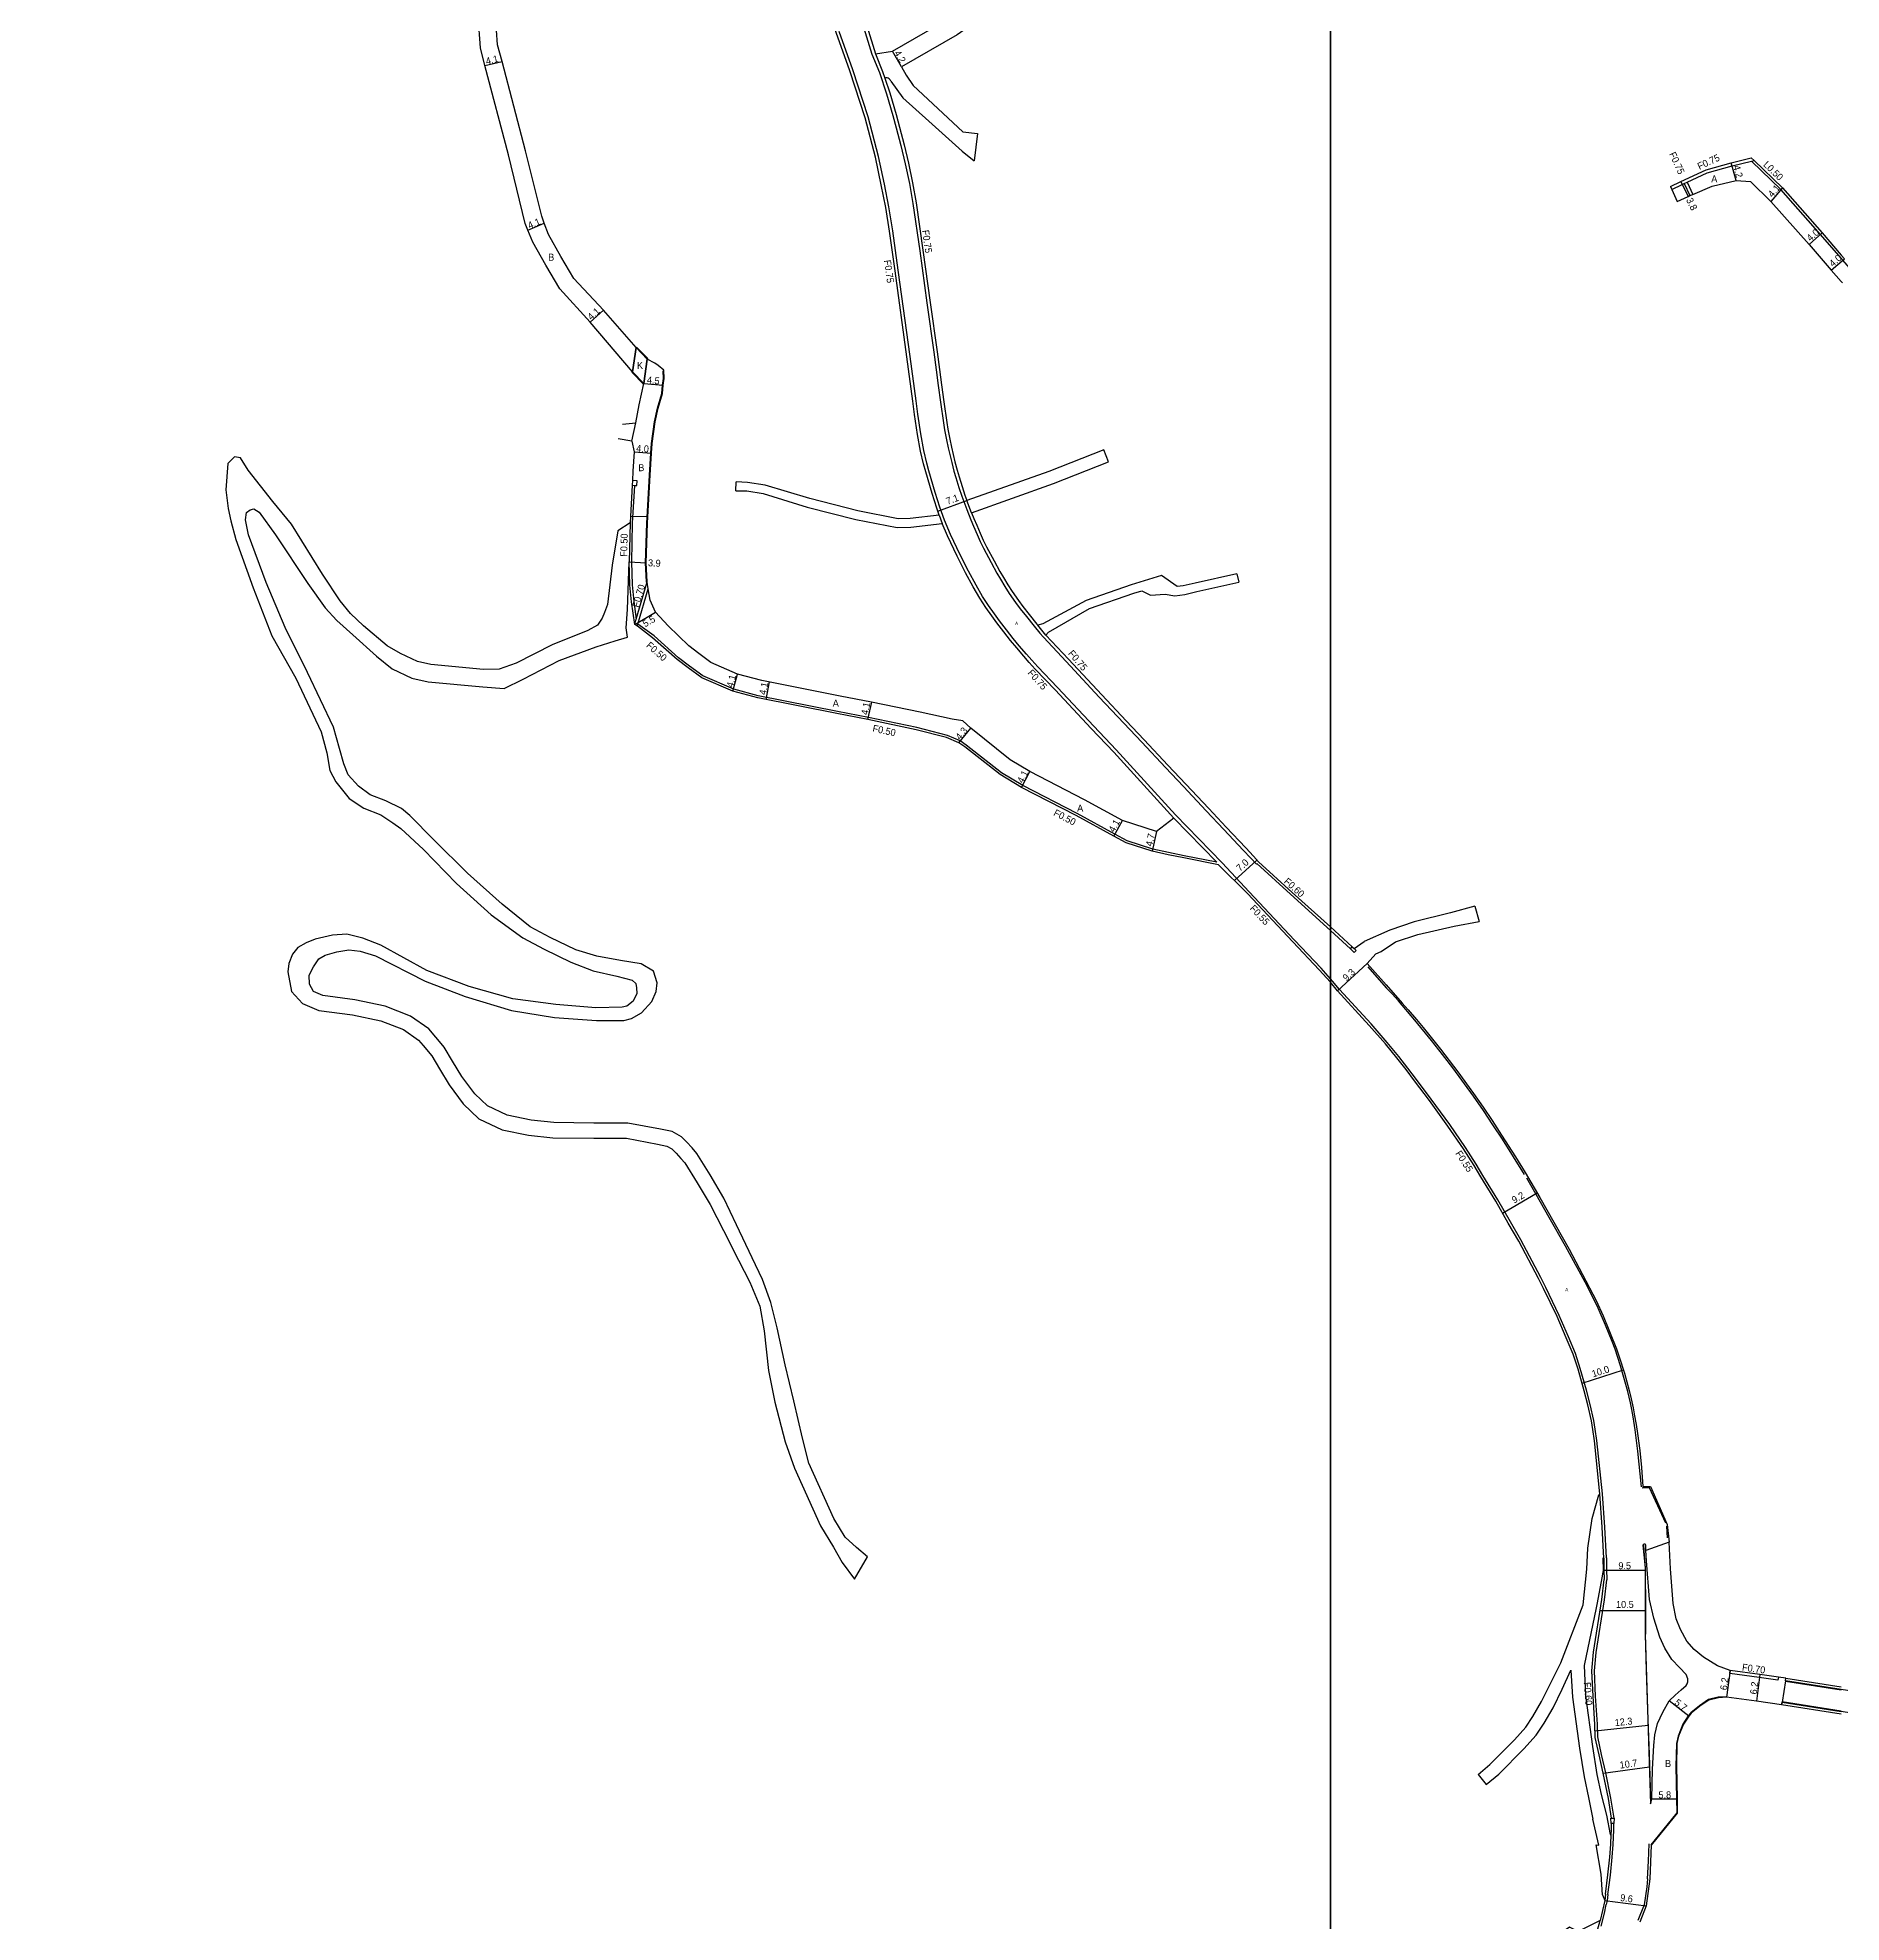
# Model space of a CAD drawing. Header units: metres. Extents: x -24000 to -20800, y -105000 to -102000.
# Drawn here: x -23497.5 to -23082.4, y -103048.4 to -102614.7 of the extents above; entities that cross this region are included whole.
import ezdxf

# ---------------------------------------------------------------- set-up
doc = ezdxf.new("R2010")
doc.units = ezdxf.units.M
doc.header["$LTSCALE"] = 2.5
for name, color, linetype in [('側溝・桝', 7, 'Continuous'), ('図郭', 7, 'Continuous'), ('幅員', 7, 'Continuous'), ('歩道・分離帯・安全施設', 7, 'Continuous'), ('舗装', 7, 'Continuous'), ('道路', 7, 'Continuous')]:
    doc.layers.add(name, color=color, linetype=linetype)
doc.styles.get("Standard").update_dxf_attribs({"font": ''})
doc.styles.add('YOKO_DECO', font='')
doc.styles.get('Standard').set_extended_font_data('@MS PGothic')
doc.styles.get('YOKO_DECO').set_extended_font_data('MS PGothic')

msp = doc.modelspace()

# ---------------------------------------------------------------- linework, layer by layer
at = {"layer": '側溝・桝'}
for points in [[(-23200, -102831.23), (-23202.15, -102828.84), (-23208.27, -102822.34), (-23218.69, -102811.25), (-23224.93, -102804.55), (-23235.66, -102793.53), (-23249.28, -102778.57), (-23254.46, -102773.11), (-23262.76, -102764.24), (-23267.33, -102759.44), (-23268.71, -102757.93), (-23269.93, -102756.52), (-23271.59, -102754.61), (-23273, -102752.91), (-23274.54, -102750.94), (-23276.11, -102748.84), (-23277.29, -102747.27), (-23278.67, -102745.37), (-23280.03, -102743.25), (-23281.53, -102740.68), (-23283.29, -102737.43), (-23285.21, -102733.67), (-23287.41, -102729.02), (-23288.79, -102725.7), (-23289.84, -102722.7), (-23290.92, -102719.36), (-23292.38, -102714.34), (-23292.86, -102712.54), (-23293.53, -102709.63), (-23294.22, -102705.83), (-23294.95, -102701.27), (-23295.33, -102698.25), (-23296.71, -102688.01), (-23299.44, -102668.19), (-23300.71, -102659.11), (-23301.6, -102653.57), (-23302.6, -102648.38), (-23303.95, -102642), (-23306.35, -102632.89), (-23309.91, -102622.03), (-23313.05, -102613.2)], [(-23307.36, -102612.43), (-23305.5, -102618.45), (-23303.78, -102622.65), (-23302.12, -102627.6), (-23300.67, -102632.53), (-23299.88, -102635.42), (-23298.82, -102639.49), (-23297.85, -102643.72), (-23296.88, -102648.19), (-23296.07, -102652.81), (-23294.44, -102663.69), (-23292.84, -102675.7), (-23291.26, -102687.05), (-23290.72, -102691.11), (-23290.25, -102694.67), (-23289.7, -102698.56), (-23289.06, -102703.3), (-23288.78, -102704.92), (-23288.35, -102707.21), (-23287.96, -102709.05), (-23287.14, -102712.44), (-23286.61, -102714.39), (-23286.18, -102715.91), (-23285.49, -102718.16), (-23284.81, -102720.2), (-23283.69, -102723.24), (-23282.73, -102725.6), (-23282.11, -102727.11), (-23281.28, -102729.01), (-23280.56, -102730.61), (-23279.79, -102732.17), (-23278.07, -102735.44), (-23276.76, -102737.86), (-23275.91, -102739.3), (-23274.89, -102740.97), (-23273.88, -102742.56), (-23272.43, -102744.61), (-23271.35, -102746.07), (-23269.92, -102747.89), (-23268.14, -102750.1), (-23266.82, -102751.73), (-23266.01, -102752.65), (-23260.8, -102758.21), (-23253.18, -102766.4), (-23247.51, -102772.41), (-23243.41, -102776.76), (-23237.95, -102782.59), (-23233.79, -102787.01), (-23228.55, -102792.59), (-23224.52, -102796.86), (-23220.04, -102801.66), (-23218.28, -102803.52), (-23217.01, -102804.86), (-23216.91, -102804.75), (-23209.17, -102811.78), (-23200, -102820.17)], [(-23304.7, -102618.37), (-23303.05, -102622.4), (-23302.53, -102623.95)], [(-23121.41, -102649.61), (-23119.03, -102648.44), (-23118.56, -102648.22), (-23117.88, -102647.91), (-23113.26, -102645.75), (-23107.54, -102644.17), (-23103.07, -102643.05), (-23102.5, -102642.91)], [(-23071.8, -102677.3), (-23072.18, -102677.62), (-23073.35, -102676.22), (-23079.5, -102668.81), (-23082.06, -102665.85), (-23082.42, -102665.43), (-23087.18, -102659.93), (-23096.3, -102649.56), (-23103.07, -102643.05)], [(-23118.56, -102648.22), (-23117.29, -102651.01)], [(-23117.88, -102647.91), (-23116.6, -102650.71)], [(-23360.17, -102717.69), (-23360.66, -102726.37), (-23360.86, -102735.29), (-23360.67, -102740.59), (-23360.31, -102744.43), (-23359.74, -102748.5)], [(-23282.55, -102723.98), (-23283.62, -102721.17)], [(-23361.16, -102726.34), (-23361.36, -102735.31)], [(-23290.02, -102724.52), (-23289.31, -102726.45)], [(-23360.08, -102749.68), (-23359.74, -102748.5), (-23357.24, -102739.87)], [(-23359.48, -102750.12), (-23359.33, -102749.61), (-23356.98, -102741.49)], [(-23226.12, -102804.41), (-23233.65, -102802.92), (-23237.22, -102802.21), (-23240.87, -102801.42), (-23246.76, -102799.49), (-23249.56, -102797.97), (-23258.29, -102793.24), (-23270.8, -102786.78), (-23275.71, -102783.83), (-23283.81, -102777.46), (-23285.22, -102776.47), (-23288.14, -102775.22), (-23295.16, -102773.44), (-23306.3, -102771.09), (-23313.45, -102769.7), (-23331.65, -102766.09), (-23337.31, -102764.6), (-23344.42, -102761.56), (-23347.48, -102759.26), (-23350, -102757.35), (-23355.64, -102752.35), (-23359.33, -102749.61)], [(-23265.44, -102752.13), (-23267.3, -102749.89)], [(-23226.12, -102804.41), (-23236.04, -102794.25)], [(-23200, -102820.17), (-23195.39, -102824.39)], [(-23199.47, -102831.82), (-23200, -102831.23)], [(-23190.64, -102841.59), (-23197.92, -102833.68), (-23199.47, -102831.82)], [(-23136.45, -102964.54), (-23136.82, -102957.45), (-23137.34, -102949.77), (-23138.68, -102937.53), (-23139.07, -102934.91), (-23139.4, -102932.87), (-23140.22, -102929.2), (-23141.04, -102925.93), (-23142.48, -102920.96), (-23143.61, -102917.47), (-23145.22, -102913.68), (-23147.32, -102908.71), (-23150.44, -102902.32), (-23151.58, -102899.99), (-23156.19, -102891.33), (-23158.56, -102887.22), (-23161.47, -102882.14), (-23164.87, -102876.52), (-23166.45, -102873.9), (-23168.9, -102870.11), (-23172.49, -102864.82), (-23176.77, -102858.93), (-23180.17, -102854.44), (-23182.15, -102851.82), (-23184.26, -102849.13), (-23186.92, -102845.9), (-23190.64, -102841.59), (-23190.64, -102841.59)], [(-23137.05, -102964.56), (-23137.41, -102957.49), (-23137.96, -102949.8)], [(-23136.45, -102964.54), (-23136.45, -102967.23), (-23136.37, -102969.54)], [(-23136.94, -102974.17), (-23136.37, -102969.54)], [(-23134.72, -103024.41), (-23135.45, -103019.79), (-23136.64, -103013.96), (-23137.6, -103009.77), (-23138.43, -103005.74), (-23138.5, -103002.83), (-23138.95, -102996.32), (-23139.21, -102990.51), (-23138.82, -102986.31), (-23136.94, -102974.17)], [(-23096.9, -102991.96), (-23096.99, -102992.65), (-23101.29, -102992.06), (-23108.1, -102991.11), (-23108.01, -102990.42)], [(-23136.11, -103042), (-23135.55, -103037.53), (-23135.12, -103033.43), (-23134.88, -103030.47), (-23134.74, -103027.22), (-23134.73, -103025.66)], [(-23136.68, -103041.91), (-23136.12, -103037.46), (-23135.7, -103033.38), (-23135.45, -103030.44), (-23135.36, -103028.22)], [(-23136.68, -103041.91), (-23136.86, -103043.34)], [(-23136.11, -103042), (-23136.29, -103043.41), (-23136.52, -103044.31)], [(-23139.36, -103053.25), (-23137.93, -103047.98)], [(-23137.66, -103049.28), (-23136.94, -103046.33), (-23136.52, -103044.31)]]:
    msp.add_lwpolyline(points, dxfattribs=at)
for points in [[(-23360.67, -102717.66), (-23360.17, -102717.69), (-23359.58, -102717.72), (-23359.51, -102716.62), (-23360.61, -102716.56)], [(-23195.39, -102824.39), (-23194.94, -102823.91), (-23194.08, -102824.7), (-23194.53, -102825.18)], [(-23135.42, -103024.41), (-23134.72, -103024.41), (-23134.73, -103025.66), (-23135.41, -103025.66)]]:
    msp.add_lwpolyline(points, close=True, dxfattribs=at)
at = {"layer": '図郭'}
for points in [[(-24000, -103200), (-23200, -103200), (-23200, -102600), (-24000, -102600)], [(-23200, -103200), (-22400, -103200), (-22400, -102600), (-23200, -102600)]]:
    msp.add_lwpolyline(points, close=True, dxfattribs=at)
at = {"layer": '幅員'}
for points in [[(-23298.67, -102621.39), (-23300.76, -102617.75)], [(-23394.57, -102621.09), (-23390.59, -102620.11)], [(-23106.62, -102647.5), (-23107.73, -102643.45)], [(-23119.35, -102647.76), (-23117.68, -102651.18)], [(-23095.94, -102649.21), (-23098.61, -102652.33)], [(-23384.66, -102658.96), (-23380.89, -102657.36)], [(-23089.83, -102662.22), (-23086.8, -102659.6)], [(-23084.71, -102668.14), (-23081.69, -102665.52)], [(-23370.33, -102680.14), (-23367.3, -102677.39)], [(-23357.99, -102694.23), (-23353.51, -102694.65)], [(-23360.18, -102710), (-23356.19, -102710.27)], [(-23290.33, -102723.64), (-23283.62, -102721.17)], [(-23361.36, -102735.31), (-23357.46, -102735.48)], [(-23360.08, -102749.68), (-23355.33, -102746.9)], [(-23337.47, -102765.08), (-23336.43, -102761.11)], [(-23329.85, -102766.96), (-23329.05, -102762.94)], [(-23306.4, -102771.58), (-23305.55, -102767.57)], [(-23285.47, -102776.91), (-23282.74, -102773.58)], [(-23271.04, -102787.22), (-23269.16, -102783.57)], [(-23249.8, -102798.41), (-23247.85, -102794.8)], [(-23239.99, -102797.32), (-23241.01, -102801.91)], [(-23222.09, -102808.63), (-23216.88, -102803.91)], [(-23198.33, -102834.04), (-23191.5, -102827.74)], [(-23160.36, -102885.19), (-23152.43, -102880.52)], [(-23142.08, -102924.31), (-23132.55, -102921.24)], [(-23137.04, -102967.35), (-23127.57, -102967.34)], [(-23137.93, -102976.62), (-23127.47, -102976.62)], [(-23108.01, -102990.42), (-23108.86, -102996.56)], [(-23101.19, -102991.36), (-23101.95, -102997.52)], [(-23117.54, -103000.94), (-23122.02, -102997.42)], [(-23139.08, -103004.3), (-23126.89, -103002.99)], [(-23137.2, -103014.08), (-23126.59, -103012.59)], [(-23126.01, -103019.98), (-23120.21, -103019.95)], [(-23136.86, -103043.34), (-23127.34, -103044.57)]]:
    msp.add_lwpolyline(points, dxfattribs=at)
at = {"layer": '歩道・分離帯・安全施設'}
for points in [[(-23357.39, -102739.93), (-23357.39, -102739.88), (-23357.61, -102735.48), (-23357.29, -102726.36), (-23356.68, -102715.31), (-23356.34, -102710.26), (-23356.2, -102708.05), (-23355.54, -102703.06), (-23354.83, -102699.92), (-23353.82, -102696.53), (-23353.66, -102694.63), (-23353.49, -102693.1), (-23353.56, -102691.29)], [(-23191.35, -102828.5), (-23187.12, -102833.29)], [(-23155.35, -102876.28), (-23160.38, -102868.19), (-23162.58, -102864.83), (-23164.77, -102861.54), (-23167.07, -102858.29), (-23171.81, -102851.77), (-23174.16, -102848.69), (-23176.71, -102845.45), (-23180.52, -102840.74), (-23184.31, -102836.34), (-23185.81, -102834.72), (-23187.12, -102833.29)], [(-23128.42, -102948.15), (-23129.21, -102939.96), (-23129.83, -102935.05), (-23130.33, -102932.05), (-23130.65, -102930.34), (-23130.96, -102928.82), (-23131.55, -102926.23), (-23133.21, -102920.33), (-23134.48, -102916.52), (-23135.12, -102914.74), (-23136.71, -102910.95), (-23138.36, -102907.08), (-23140.86, -102901.94), (-23145.85, -102892.79), (-23149.61, -102886.17), (-23152.66, -102880.86), (-23154.81, -102877.15)], [(-23122.78, -102956.57), (-23126.59, -102948.4), (-23128.23, -102948.45)], [(-23122.43, -102959.9), (-23122.57, -102957.24)], [(-23127.97, -102961.63), (-23127.68, -102965.1), (-23127.53, -102966.78), (-23127.53, -102967.66), (-23127.47, -102975.87), (-23127.47, -102980.31), (-23127.46, -102982.11)], [(-23126.28, -103019.99), (-23126.58, -103009.74), (-23126.85, -103001.73), (-23127.21, -102990.45), (-23127.46, -102982.11)], [(-23082.42, -102995), (-23095.29, -102992.95)], [(-23109.05, -102996.47), (-23110.72, -102996.61), (-23112.96, -102997.15), (-23115.05, -102998.54), (-23117.05, -103000.16), (-23117.62, -103000.89), (-23118.85, -103002.78), (-23119.99, -103005.53), (-23120.37, -103007.27), (-23120.46, -103012.45), (-23120.31, -103019.95), (-23120.25, -103023.23), (-23126.25, -103030.6)], [(-23096.03, -102997.59), (-23082.42, -102999.75)], [(-23127.04, -103038.39), (-23126.8, -103034.33), (-23126.63, -103030.31)], [(-23127.04, -103038.39), (-23127.17, -103040.26)], [(-23127.17, -103040.26), (-23127.8, -103044.38), (-23129.23, -103047.95)]]:
    msp.add_lwpolyline(points, dxfattribs=at)
at = {"layer": '舗装'}
for points in [[(-23360.58, -102691.59), (-23359.77, -102685.99)], [(-23357.18, -102688.63), (-23357.99, -102694.23)], [(-23361.07, -102724.79), (-23357.06, -102724.89)]]:
    msp.add_lwpolyline(points, dxfattribs=at)
at = {"layer": '道路'}
for points in [[(-23360.73, -102707.54), (-23359.86, -102703.26), (-23359.03, -102699.19), (-23357.99, -102694.23), (-23360.58, -102691.59), (-23370.33, -102680.14), (-23377.31, -102672.45), (-23380.55, -102667), (-23383.5, -102661.71), (-23384.66, -102658.96), (-23385.31, -102657.45), (-23389.11, -102641.65), (-23394.57, -102621.09), (-23395.59, -102616.96), (-23396.1, -102609.8), (-23396.63, -102600.1), (-23396.64, -102600)], [(-23290.02, -102724.52), (-23290.57, -102722.95), (-23291.66, -102719.59), (-23293.12, -102714.55), (-23293.61, -102712.72), (-23294.28, -102709.79), (-23294.98, -102705.97), (-23295.69, -102701.37), (-23296.06, -102698.34), (-23297.44, -102688.11), (-23300.18, -102668.29), (-23301.44, -102659.22), (-23302.33, -102653.7), (-23303.33, -102648.53), (-23304.67, -102642.17), (-23307.06, -102633.1), (-23310.61, -102622.27), (-23313.75, -102613.45), (-23314.86, -102610.28), (-23318.52, -102600)], [(-23311.05, -102600), (-23310.78, -102600.74), (-23306.62, -102612.17), (-23304.7, -102618.37)], [(-23304.7, -102618.37), (-23300.76, -102617.75), (-23288.12, -102610.48), (-23281.07, -102605.44), (-23277.69, -102602.27), (-23275.94, -102600)], [(-23270.66, -102600), (-23270.67, -102600.01), (-23274.57, -102605.09), (-23278.39, -102608.69), (-23285.85, -102614.02), (-23298.67, -102621.39)], [(-23236.04, -102794.25), (-23239.99, -102797.32), (-23247.85, -102794.8), (-23256.61, -102790.05), (-23269.16, -102783.57), (-23273.66, -102780.86), (-23282.74, -102773.58), (-23284.58, -102771.87), (-23287.04, -102771.5), (-23294.42, -102769.92), (-23305.61, -102767.56), (-23312.77, -102766.17), (-23330.84, -102762.58), (-23336.43, -102761.11), (-23342.57, -102758.45), (-23345.31, -102756.38), (-23347.65, -102754.62), (-23352.4, -102750), (-23355.33, -102746.9), (-23356.55, -102744.1), (-23356.98, -102741.49), (-23357.24, -102739.96), (-23357.24, -102739.87), (-23357.46, -102735.48), (-23357.14, -102726.36), (-23356.53, -102715.32), (-23356.19, -102710.27), (-23356.05, -102708.07), (-23355.39, -102703.09), (-23354.68, -102699.95), (-23353.67, -102696.56), (-23353.51, -102694.65), (-23353.33, -102693.1), (-23353.42, -102691.17), (-23354.69, -102690.09), (-23355.48, -102689.53), (-23357.18, -102688.63), (-23359.77, -102685.99), (-23367.3, -102677.39), (-23374.08, -102670.06), (-23377.08, -102665), (-23379.9, -102659.95), (-23380.89, -102657.36), (-23381.47, -102655.76), (-23385.23, -102640.66), (-23390.59, -102620.11), (-23391.63, -102616.33), (-23392.11, -102609.54)], [(-23298.67, -102621.39), (-23297.62, -102623.29)], [(-23301.14, -102624.64), (-23301.3, -102624.34), (-23301.51, -102624.12), (-23301.75, -102623.98), (-23302.02, -102623.91), (-23302.29, -102623.9), (-23302.53, -102623.95)], [(-23302.53, -102623.95), (-23301.38, -102627.37), (-23299.92, -102632.32), (-23299.13, -102635.22), (-23298.06, -102639.3), (-23297.09, -102643.55), (-23296.12, -102648.04), (-23295.3, -102652.68), (-23293.77, -102663.59), (-23292.08, -102675.6), (-23290.49, -102686.95), (-23289.95, -102691.01), (-23289.48, -102694.57), (-23288.93, -102698.45), (-23288.29, -102703.18), (-23288.01, -102704.78), (-23287.58, -102707.06), (-23287.2, -102708.87), (-23286.39, -102712.25), (-23285.86, -102714.19), (-23285.43, -102715.69), (-23284.75, -102717.92), (-23284.08, -102719.95), (-23283.62, -102721.17)], [(-23301.14, -102624.64), (-23298.38, -102628.5), (-23292.4, -102633.89), (-23284.69, -102640.78), (-23281.99, -102642.99)], [(-23297.62, -102623.29), (-23296.04, -102625.66), (-23284.54, -102636.32), (-23281.18, -102636.73)], [(-23281.18, -102636.73), (-23281.99, -102642.99)], [(-23121.71, -102648.92), (-23119.35, -102647.76), (-23113.52, -102645.04), (-23107.73, -102643.45), (-23103.14, -102642.29), (-23102.5, -102642.91), (-23095.94, -102649.21), (-23086.8, -102659.6), (-23082.42, -102664.68), (-23081.69, -102665.52)], [(-23121.71, -102648.92), (-23121.41, -102649.61), (-23120.18, -102652.38)], [(-23120.18, -102652.38), (-23117.68, -102651.18), (-23117.29, -102651.01), (-23116.6, -102650.71), (-23112.15, -102648.81), (-23106.62, -102647.5), (-23103.33, -102647.76), (-23098.61, -102652.33), (-23089.83, -102662.22), (-23084.71, -102668.14), (-23082.42, -102670.8), (-23082.17, -102671.09)], [(-23362.92, -102703.62), (-23359.86, -102703.26)], [(-23360.73, -102707.54), (-23363.91, -102706.98)], [(-23360.73, -102707.54), (-23360.18, -102710), (-23360.49, -102714.43), (-23360.61, -102716.56), (-23360.67, -102717.66), (-23361.16, -102726.34)], [(-23252.12, -102709.5), (-23264.76, -102714.46), (-23283.62, -102721.17)], [(-23251.02, -102712.29), (-23252.12, -102709.5)], [(-23361.16, -102726.34), (-23363.97, -102728.14), (-23365.3, -102736.02), (-23366.38, -102745.12), (-23367.04, -102746.93), (-23367.61, -102748.24), (-23368.68, -102749.89), (-23370.89, -102751.09), (-23379.1, -102754.38), (-23387.36, -102758.6), (-23391.27, -102760.01), (-23394.87, -102760.05), (-23406.99, -102758.93), (-23410.07, -102758.24), (-23414.02, -102756.38), (-23417.05, -102754.64), (-23422.46, -102749.98), (-23425.5, -102747.2), (-23427.89, -102744.28), (-23431.95, -102738.1), (-23439.07, -102726.64), (-23443.38, -102721.38), (-23449.02, -102714.17), (-23450.82, -102711.37), (-23452.19, -102711.12), (-23453.75, -102712.65), (-23454.18, -102718.73), (-23453.66, -102723.01), (-23453.01, -102725.86), (-23451.88, -102730.17), (-23447.87, -102741.28), (-23443.58, -102752.35), (-23438.08, -102762.06), (-23432.24, -102774.38), (-23430.96, -102779.23), (-23430.26, -102783.32), (-23428.88, -102785.89), (-23425.79, -102789.72), (-23422.41, -102792), (-23418.54, -102793.54), (-23415.74, -102795.32), (-23413.92, -102796.66), (-23408.7, -102801.5), (-23401.1, -102809.34), (-23393.08, -102816.51), (-23385.84, -102821.8), (-23380.92, -102824.41), (-23374.75, -102827.42), (-23369.65, -102829.43), (-23364.16, -102830.65), (-23360.64, -102831.57), (-23359.83, -102832.34), (-23359.71, -102833.3), (-23359.58, -102834.61), (-23360.44, -102836.42), (-23361.9, -102837.57), (-23362.96, -102837.81), (-23369.03, -102837.93), (-23378.22, -102837.2), (-23388.14, -102835.83), (-23398.15, -102833.04), (-23407.9, -102829.32), (-23418.53, -102823.54), (-23422.63, -102821.91), (-23426.36, -102821), (-23429.63, -102821.19), (-23433.65, -102822.11), (-23435.72, -102822.99), (-23437.6, -102824.08), (-23438.83, -102825.61), (-23439.71, -102827.72), (-23439.9, -102829.65), (-23439.08, -102834.17), (-23436.51, -102836.96), (-23432.79, -102838.53), (-23425.05, -102839.51), (-23418.51, -102840.93), (-23413.3, -102842.93), (-23409.83, -102845.35), (-23408.8, -102846.57)], [(-23282.55, -102723.98), (-23263.7, -102717.27), (-23251.02, -102712.29)], [(-23336.81, -102718.91), (-23336.74, -102716.91)], [(-23290.02, -102724.52), (-23296.69, -102725.32), (-23299.48, -102725.36), (-23308.76, -102723.55), (-23319.82, -102720.74), (-23330.09, -102717.63), (-23334.1, -102716.99), (-23336.74, -102716.91)], [(-23336.81, -102718.91), (-23334.29, -102718.98), (-23330.54, -102719.58), (-23320.36, -102722.67), (-23309.2, -102725.51), (-23299.65, -102727.36), (-23296.56, -102727.31), (-23289.31, -102726.45)], [(-23404.23, -102846.57), (-23407.46, -102842.74), (-23411.65, -102839.82), (-23417.51, -102837.56), (-23424.46, -102836.06), (-23431.87, -102835.12), (-23434.01, -102834.21), (-23434.96, -102832.46), (-23434.98, -102830.43), (-23434, -102828.51), (-23432.79, -102826.68), (-23431.28, -102825.8), (-23428.61, -102825.05), (-23425.86, -102824.56), (-23423.24, -102824.86), (-23419.7, -102825.94), (-23408.31, -102831.78), (-23399.12, -102835.29), (-23388.42, -102838.52), (-23378.58, -102840.19), (-23368.89, -102840.87), (-23362.61, -102840.81), (-23360.79, -102840.4), (-23358.51, -102839.06), (-23356.18, -102836.48), (-23355.16, -102834.18), (-23354.92, -102832.15), (-23355.74, -102829.47), (-23358.57, -102827.8), (-23363.35, -102827), (-23368.79, -102826.07), (-23373.65, -102824.61), (-23379.57, -102821.73), (-23384.18, -102819.29), (-23390.58, -102814.11), (-23398.57, -102806.93), (-23406.31, -102799.28), (-23411.8, -102793.7), (-23413.72, -102792.02), (-23417.34, -102790.29), (-23420.95, -102788.88), (-23423.65, -102786.88), (-23426.04, -102784.29), (-23427.05, -102781.74), (-23428, -102778.21), (-23429.43, -102773.32), (-23435.39, -102760.74), (-23440.54, -102750.38), (-23444.9, -102740.01), (-23448.95, -102729.05), (-23449.64, -102725.65), (-23449.4, -102723.94), (-23448.55, -102723.28), (-23447.77, -102723.08), (-23446.51, -102723.88), (-23442.73, -102729.04), (-23435.32, -102740.25), (-23431.32, -102745.84), (-23428.61, -102748.81), (-23424.98, -102752.1), (-23419.47, -102756.96), (-23415.87, -102759.93), (-23411.37, -102762.05), (-23407.61, -102762.89), (-23395.03, -102764.05), (-23390.11, -102764.41), (-23385.77, -102762.27), (-23377.44, -102758.03), (-23368.95, -102754.86), (-23364.55, -102753.45), (-23361.78, -102752.6), (-23362.02, -102750.48), (-23361.74, -102746.26), (-23361.36, -102735.31)], [(-23236.04, -102794.25), (-23249.84, -102779.1), (-23255.02, -102773.64), (-23263.32, -102764.77), (-23267.89, -102759.96), (-23269.29, -102758.45), (-23270.51, -102757.03), (-23272.18, -102755.1), (-23273.6, -102753.39), (-23275.16, -102751.4), (-23276.73, -102749.3), (-23277.91, -102747.73), (-23279.3, -102745.8), (-23280.68, -102743.65), (-23282.2, -102741.06), (-23283.97, -102737.79), (-23285.9, -102734.01), (-23288.12, -102729.33), (-23289.31, -102726.45)], [(-23282.55, -102723.98), (-23282.01, -102725.31), (-23281.39, -102726.81), (-23280.57, -102728.7), (-23279.86, -102730.28), (-23279.1, -102731.82), (-23277.38, -102735.07), (-23276.08, -102737.48), (-23275.25, -102738.9), (-23274.23, -102740.56), (-23273.24, -102742.12), (-23271.8, -102744.15), (-23270.73, -102745.6), (-23269.32, -102747.41), (-23267.53, -102749.61), (-23267.3, -102749.89)], [(-23225.73, -102805), (-23233.75, -102803.41), (-23237.32, -102802.7), (-23241.01, -102801.91), (-23246.96, -102799.95), (-23249.8, -102798.41), (-23258.52, -102793.68), (-23271.04, -102787.22), (-23275.99, -102784.24), (-23284.11, -102777.86), (-23285.47, -102776.91), (-23288.3, -102775.7), (-23295.28, -102773.93), (-23306.4, -102771.58), (-23313.55, -102770.19), (-23331.77, -102766.58), (-23337.47, -102765.08), (-23344.67, -102762), (-23347.78, -102759.66), (-23350.32, -102757.74), (-23355.96, -102752.74), (-23359.48, -102750.12), (-23360.08, -102749.68), (-23360.81, -102744.48), (-23361.17, -102740.62), (-23361.36, -102735.31)], [(-23221.51, -102738.03), (-23231.14, -102740.18), (-23233.86, -102740.81), (-23235.28, -102741), (-23238.82, -102738.46), (-23245.8, -102740.56), (-23256.22, -102744.19), (-23266.19, -102749.57), (-23267.3, -102749.89)], [(-23265.44, -102752.13), (-23264.84, -102751.45), (-23255.41, -102746.03), (-23245.19, -102742.46), (-23243.36, -102741.93), (-23241.42, -102742.97), (-23238, -102742.73), (-23235.8, -102743.08), (-23233.5, -102742.78), (-23230.71, -102742.13), (-23221.08, -102739.98)], [(-23221.51, -102738.03), (-23221.08, -102739.98)], [(-23265.44, -102752.13), (-23265.44, -102752.13), (-23260.24, -102757.68), (-23252.61, -102765.87), (-23246.95, -102771.88), (-23242.85, -102776.23), (-23237.38, -102782.06), (-23233.22, -102786.48), (-23227.99, -102792.06), (-23223.96, -102796.32), (-23219.48, -102801.13), (-23217.72, -102802.99), (-23216.51, -102804.32), (-23208.78, -102811.35), (-23200, -102819.32)], [(-23200, -102832.05), (-23202.55, -102829.21), (-23208.67, -102822.71), (-23219.09, -102811.63), (-23225.73, -102805)], [(-23166.73, -102814.51), (-23172.38, -102816.04), (-23180.7, -102818.16), (-23186.3, -102820.02), (-23192.19, -102822.66), (-23192.19, -102822.66)], [(-23189.53, -102825.48), (-23188.28, -102824.93), (-23184.97, -102822.74), (-23179.89, -102821.05), (-23171.47, -102819.13), (-23165.72, -102818.09)], [(-23166.73, -102814.51), (-23165.72, -102818.09)], [(-23200, -102819.32), (-23194.94, -102823.91), (-23194.55, -102824.26), (-23192.19, -102822.66)], [(-23189.53, -102825.48), (-23191.5, -102827.74)], [(-23191.5, -102827.74), (-23187.15, -102832.66)], [(-23191.04, -102841.96), (-23198.33, -102834.04), (-23200, -102832.04)], [(-23187.15, -102832.66), (-23183.44, -102836.85), (-23182.11, -102838.37), (-23180.18, -102840.58), (-23178.63, -102842.47), (-23174.66, -102847.46), (-23170.69, -102852.63), (-23167.08, -102857.63), (-23164.84, -102860.78), (-23162.78, -102863.84), (-23160.58, -102867.24), (-23157.4, -102872.21), (-23155.18, -102875.86), (-23151.79, -102881.61), (-23145.06, -102893.51), (-23141.94, -102899.28), (-23138.83, -102905.3), (-23137.21, -102908.84), (-23134.13, -102916.44), (-23133.52, -102918.25), (-23132.29, -102922.03), (-23131.2, -102925.99), (-23130.76, -102927.95), (-23130.3, -102929.96), (-23129.99, -102931.81), (-23129.6, -102933.82), (-23129.29, -102935.89), (-23128.8, -102939.8), (-23128.37, -102943.74), (-23128.09, -102948.08), (-23126.32, -102948.1), (-23122.46, -102956.83), (-23122, -102960.88)], [(-23141.01, -102967.13), (-23140.78, -102962.25), (-23139.71, -102955.48), (-23138.2, -102950.05), (-23137.96, -102949.8), (-23139.22, -102937.6), (-23139.61, -102934.99), (-23139.93, -102932.97), (-23140.75, -102929.33), (-23141.57, -102926.07), (-23143, -102921.12), (-23144.12, -102917.66), (-23145.72, -102913.89), (-23147.81, -102908.94), (-23150.93, -102902.56), (-23152.06, -102900.24), (-23156.66, -102891.6), (-23159.04, -102887.5), (-23161.94, -102882.41), (-23165.34, -102876.8), (-23166.91, -102874.19), (-23169.35, -102870.41), (-23172.93, -102865.13), (-23177.21, -102859.26), (-23180.6, -102854.77), (-23182.58, -102852.16), (-23184.69, -102849.47), (-23187.34, -102846.25), (-23191.04, -102841.96)], [(-23408.8, -102846.57), (-23406.76, -102848.99), (-23405.01, -102851.99), (-23402.79, -102855.65), (-23399.53, -102860.05), (-23395.98, -102863.44), (-23390.55, -102865.98), (-23384.49, -102867.21), (-23378.91, -102867.85), (-23369.48, -102867.96), (-23362.01, -102867.94), (-23354.81, -102869.31), (-23352.66, -102869.76), (-23351.52, -102870.36), (-23350.54, -102871.36), (-23349.47, -102872.61), (-23348.56, -102873.63), (-23345.69, -102878.2), (-23342.74, -102883.23), (-23339.64, -102889.2), (-23336.18, -102895.99), (-23333.56, -102901.09), (-23331.32, -102906.63), (-23330.33, -102912.25), (-23329.27, -102921.38), (-23327.8, -102928.7), (-23325.47, -102937.79), (-23323.31, -102943.88), (-23317.34, -102957.12), (-23314.37, -102962.03), (-23312.31, -102965.6), (-23309.49, -102969.45)], [(-23306.48, -102964.25), (-23309.06, -102962.11), (-23311.64, -102959.78), (-23314.24, -102955.49), (-23320, -102942.71), (-23321.5, -102936.96), (-23323.49, -102928.4), (-23325.43, -102920.11), (-23327.27, -102911.61), (-23328.78, -102905.73), (-23330.67, -102900.44), (-23333.08, -102895.43), (-23336.69, -102887.87), (-23339.57, -102881.74), (-23342.71, -102876.36), (-23345.77, -102871.48), (-23346.86, -102870.17), (-23348.14, -102868.75), (-23349.28, -102867.59), (-23351.45, -102866.43), (-23354.14, -102865.87), (-23361.68, -102864.44), (-23369.47, -102864.46), (-23378.69, -102864.35), (-23383.94, -102863.75), (-23389.44, -102862.63), (-23393.98, -102860.52), (-23396.89, -102857.73), (-23399.88, -102853.7), (-23402.01, -102850.19), (-23403.9, -102846.96), (-23404.23, -102846.57)], [(-23127.37, -102962.82), (-23127.43, -102961.56), (-23127.49, -102961.45), (-23127.58, -102961.38), (-23127.66, -102961.35), (-23127.74, -102961.34), (-23127.86, -102961.36), (-23127.95, -102961.41), (-23128.02, -102961.49), (-23128.07, -102961.59)], [(-23122, -102960.88), (-23127.37, -102962.82)], [(-23108.01, -102990.42), (-23110.91, -102989.34), (-23114.1, -102987.41), (-23116.3, -102985.63), (-23117.94, -102983.67), (-23119.42, -102981.02), (-23120.39, -102978.58), (-23121.09, -102975.06), (-23121.71, -102967.08), (-23122, -102960.88)], [(-23309.49, -102969.45), (-23306.48, -102964.25)], [(-23137.26, -102964.59), (-23137.24, -102967.45), (-23137.28, -102967.7), (-23137.48, -102968.73)], [(-23137.05, -102964.56), (-23137.26, -102964.59)], [(-23137.05, -102964.56), (-23137.05, -102967.24), (-23136.97, -102969.52)], [(-23128.07, -102961.59), (-23127.57, -102966.78), (-23127.56, -102982.11)], [(-23118.14, -102993.93), (-23117.87, -102993.53), (-23117.75, -102993.05), (-23117.74, -102992.34), (-23118.14, -102991.33), (-23119.65, -102989.78), (-23121.38, -102987.88), (-23123, -102985.32), (-23124.2, -102982.75), (-23125.59, -102978.41), (-23126.52, -102974.07), (-23127.26, -102965.2), (-23127.37, -102962.82)], [(-23166.02, -103014.35), (-23163.28, -103012.11), (-23157.62, -103006.38), (-23155.03, -103003.52), (-23153.37, -103001), (-23151.37, -102997.58), (-23149.35, -102993.45), (-23146.99, -102988.65), (-23141.79, -102975.36), (-23141.01, -102967.13)], [(-23137.48, -102968.73), (-23138.7, -102975.26)], [(-23137.54, -102974.09), (-23136.97, -102969.52)], [(-23136.46, -103023.77), (-23135.59, -103028.22), (-23135.36, -103028.22), (-23135.32, -103027.21), (-23135.31, -103025.66), (-23135.41, -103025.66), (-23135.42, -103024.41), (-23135.32, -103024.41), (-23136.02, -103019.9), (-23137.2, -103014.08), (-23138.16, -103009.89), (-23139.06, -103005.87), (-23139.1, -103002.85), (-23139.54, -102996.35), (-23139.81, -102990.49), (-23139.42, -102986.24), (-23137.54, -102974.09)], [(-23138.7, -102975.26), (-23138.86, -102976), (-23141.62, -102989.3), (-23141.3, -102996.31), (-23139.69, -103007.92), (-23138.65, -103014.34), (-23137.64, -103019), (-23136.46, -103023.77)], [(-22983.65, -102978.1), (-22985.7, -102979.28), (-22989.57, -102980.65), (-22993.25, -102981.17), (-23000.49, -102981.95), (-23002.32, -102982.33), (-23005.98, -102983.38), (-23008.06, -102984.39), (-23015.29, -102988.11), (-23026.28, -102993.98), (-23034.63, -102998.43), (-23037.88, -102999.75), (-23041.35, -103000.59), (-23043.07, -103000.68), (-23046.16, -103000.35), (-23053.28, -102998.95), (-23054.88, -102998.62), (-23054.97, -102999.21), (-23082.42, -102994.84)], [(-23127.56, -102982.11), (-23127.43, -102987.09), (-23126.84, -103004.23), (-23126.33, -103021.1), (-23126.17, -103020.66)], [(-23164.13, -103016.67), (-23161.26, -103014.33), (-23155.44, -103008.44), (-23152.65, -103005.36), (-23150.82, -103002.58), (-23148.72, -102999), (-23146.64, -102994.74), (-23144.62, -102990.36), (-23144.29, -102996.58), (-23142.66, -103008.35), (-23141.6, -103014.91), (-23140.57, -103019.65), (-23139.57, -103024.67)], [(-23082.42, -102994.84), (-23095.27, -102992.8), (-23095.17, -102992.21), (-23096.9, -102991.96), (-23101.19, -102991.36), (-23108.01, -102990.42)], [(-23120.66, -102996.15), (-23119.25, -102994.87), (-23118.14, -102993.93)], [(-23082.42, -102994.85), (-23095.27, -102992.8), (-23096.05, -102997.74), (-23082.42, -102999.91)], [(-23095.27, -102992.8), (-23095.17, -102992.21), (-23082.42, -102994.24)], [(-23082.42, -102994.84), (-23095.27, -102992.8)], [(-23126.17, -103020.66), (-23126.01, -103019.98), (-23125.83, -103013.13), (-23125.56, -103007.7), (-23125.33, -103005.26), (-23124.71, -103002.66), (-23123.5, -103000.04), (-23122.02, -102997.42), (-23120.66, -102996.15)], [(-23082.42, -102999.91), (-23096.05, -102997.74), (-23096.15, -102998.33), (-23101.95, -102997.52), (-23108.86, -102996.56), (-23110.71, -102996.71), (-23112.92, -102997.24), (-23114.99, -102998.62), (-23116.98, -103000.23), (-23117.54, -103000.94), (-23118.76, -103002.83), (-23119.9, -103005.56), (-23120.27, -103007.28), (-23120.36, -103012.45), (-23120.21, -103019.95), (-23120.15, -103023.27), (-23126.17, -103030.66)], [(-23082.42, -103000.51), (-23096.15, -102998.33), (-23096.05, -102997.74), (-23082.42, -102999.91)], [(-23049.18, -103004.88), (-23053.8, -103004.12), (-23055.76, -103004.15), (-23082.42, -102999.91)], [(-23166.02, -103014.35), (-23164.13, -103016.67)], [(-23137.35, -103042.11), (-23137.68, -103037.33), (-23138.84, -103030.59), (-23138.22, -103030.61), (-23139.57, -103024.67)], [(-23126.17, -103030.66), (-23126.51, -103038.4)], [(-23126.51, -103038.4), (-23127.34, -103044.57), (-23128.77, -103048.4)], [(-23137.35, -103042.11), (-23136.86, -103043.34), (-23137.93, -103047.98)], [(-23137.93, -103047.98), (-23142.97, -103050.48), (-23144.94, -103049.52), (-23156.95, -103057.67), (-23161.84, -103051.73)]]:
    msp.add_lwpolyline(points, dxfattribs=at)
for points in [[(-23359.77, -102685.99), (-23360.58, -102691.59), (-23357.99, -102694.23), (-23357.18, -102688.63)], [(-23357.18, -102688.63), (-23357.07, -102688.52), (-23359.66, -102685.88), (-23359.77, -102685.99)], [(-23357.99, -102694.23), (-23358.1, -102694.33), (-23360.69, -102691.69), (-23360.58, -102691.59)]]:
    msp.add_lwpolyline(points, close=True, dxfattribs=at)

# ---------------------------------------------------------------- texts
at = {"layer": '側溝・桝'}
for s, rotation, p in [('F0.75', 294.6484, (-23122.08, -102641.41)), ('F0.75', 25.0171, (-23115.06, -102645.09)), ('L0.50', 316.1402, (-23100.51, -102644.04)), ('F0.75', 278, (-23293.95, -102659.02)), ('F0.75', 278, (-23302.73, -102665.91)), ('F0.50', 88.7258, (-23361.81, -102734.14)), ('F0.70', 73.8706, (-23359.14, -102745.91)), ('F0.50', 318.4328, (-23357.56, -102754.73)), ('F0.75', 310.0522, (-23260.43, -102756.43)), ('F0.75', 311.6742, (-23269.76, -102760.93)), ('F0.50', 348.0739, (-23305.46, -102774.34)), ('F0.50', 332.6913, (-23263.86, -102793.57)), ('F0.60', 318, (-23210.82, -102809.05)), ('F0.55', 313, (-23218.65, -102815.15)), ('F0.55', 302.9855, (-23171.3, -102871.44)), ('F0.70', 352.1001, (-23105.33, -102990.44)), ('F0.60', 274.1641, (-23141.68, -102993.17))]:
    msp.add_text(s, height=1.6, rotation=rotation, dxfattribs=at).set_placement(p)
at = {"layer": '幅員'}
for s, rotation, p in [('4.2', 299.8733, (-23300.43, -102618.13)), ('4.1', 13.8796, (-23394.16, -102620.89)), ('4.2', 285.2923, (-23107.34, -102644.23)), ('4.1', 49.3928, (-23098.26, -102651.54)), ('3.8', 296.1396, (-23118.18, -102651.98)), ('4.1', 23.0087, (-23384.29, -102658.7)), ('4.0', 40.8169, (-23089.54, -102661.64)), ('4.0', 40.8187, (-23084.36, -102667.5)), ('4.1', 42.2492, (-23370.07, -102679.77)), ('4.5', 354.6269, (-23357.33, -102694.19)), ('4.0', 356.2335, (-23359.78, -102709.93)), ('7.1', 20, (-23288.1, -102722.16)), ('3.9', 357.4649, (-23357.05, -102736.3)), ('5.5', 30.3826, (-23357.68, -102750.39)), ('4.1', 75.2444, (-23337.47, -102764.32)), ('4.1', 78.777, (-23329.91, -102766.02)), ('4.1', 78.0773, (-23306.45, -102770.64)), ('4.3', 50.6157, (-23285.19, -102776.42)), ('4.1', 62.6853, (-23270.76, -102786.39)), ('4.1', 61.5583, (-23249.74, -102797.68)), ('4.7', 77.5448, (-23240.99, -102800.87)), ('7.0', 42, (-23220.78, -102806.64)), ('9.3', 43, (-23196.27, -102831.89)), ('9.2', 30, (-23157.68, -102883.01)), ('10.0', 18, (-23139.52, -102923)), ('6.2', 82.0585, (-23108.75, -102995.06)), ('6.2', 82.9642, (-23101.87, -102996.01)), ('5.7', 321.8533, (-23120.97, -102998.12)), ('12.3', 6, (-23134.47, -103003.26)), ('10.7', 8, (-23133.3, -103013.03)), ('5.8', 0.242, (-23124.49, -103019.87)), ('9.6', 353, (-23133.38, -103043.48))]:
    msp.add_text(s, height=1.6, rotation=rotation, dxfattribs=at).set_placement(p)
for s, p in [('9.5', (-23133.72, -102967.12)), ('10.5', (-23134.26, -102976.04))]:
    msp.add_text(s, height=1.6, dxfattribs=at).set_placement(p)
at = {"layer": '舗装'}
for s, p in [('A', (-23112.34, -102647.94)), ('B', (-23379.99, -102665.97)), ('K', (-23359.57, -102690.88)), ('B', (-23359.26, -102714.42)), ('A', (-23314.51, -102768.61)), ('A', (-23258.26, -102792.76)), ('B', (-23122.98, -103012.64))]:
    msp.add_text(s, height=1.6, dxfattribs=at).set_placement(p)
at = {"layer": '舗装', "style": 'YOKO_DECO'}
for p in [(-23272.55, -102749.84, 230.16), (-23145.95, -102903.14, 224.81)]:
    msp.add_text('A', height=0.75, dxfattribs=at).set_placement(p)

doc.saveas('drawing.dxf')
